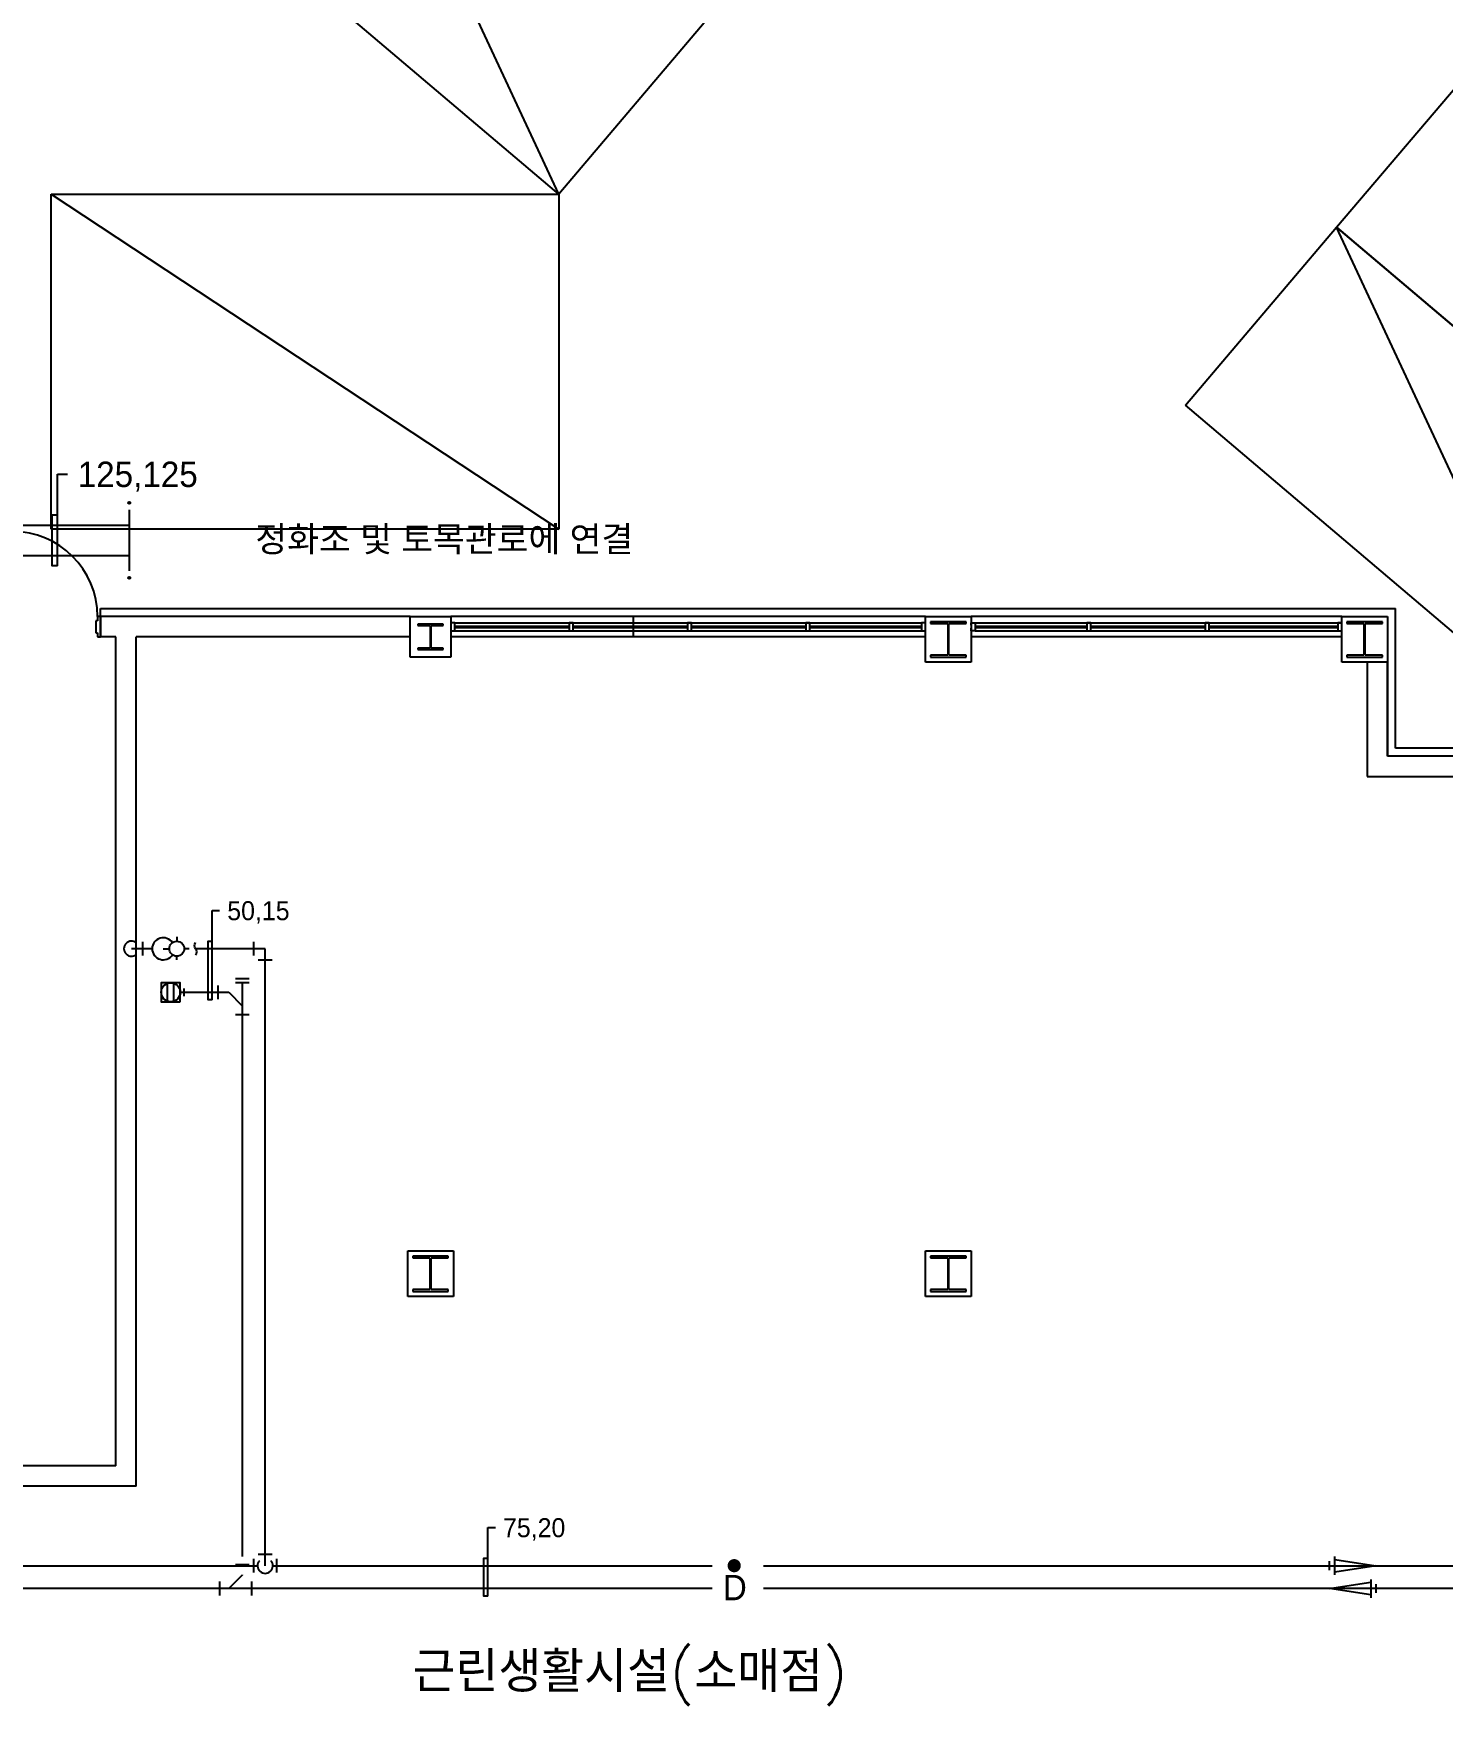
# Model space of a CAD drawing. Header units: millimetres. Extents: x 83956 to 461956, y 36707 to 125807.
# Drawn here: x 109484 to 123363, y 49972 to 66447 of the extents above; entities that cross this region are included whole.
import ezdxf

# ---------------------------------------------------------------- set-up
doc = ezdxf.new("R2010")
doc.units = ezdxf.units.MM
doc.header["$LTSCALE"] = 100
doc.header["$MEASUREMENT"] = 0
doc.layers.get('0').update_dxf_attribs({"linetype": 'CONTINUOUS'})
for name, color, linetype in [('ARCH', 9, 'CONTINUOUS'), ('COLD WATER SUPPLY', 3, 'CONTINUOUS'), ('PIPE', 3, 'CONTINUOUS'), ('Q', 7, 'CONTINUOUS'), ('SIMBOL', 7, 'CONTINUOUS')]:
    doc.layers.add(name, color=color, linetype=linetype)
doc.styles.add('GHS', font='romans.shx', dxfattribs={"bigfont": 'ghs.shx'})
doc.styles.add('gr', font='Gulim.ttf')

# ---------------------------------------------------------------- blocks, each defined once
blk = doc.blocks.new('jy_ex_60')
at = {"color": 2}
for p, q in [((-2.36, 0.84), (3.05, 0)), ((3.05, 0), (-2.36, -0.84))]:
    blk.add_line(p, q, dxfattribs=at)
for points in [[(-3.05, -0.58), (-3.05, 0.58)], [(-2.36, -1.2), (-2.36, 1.2)]]:
    blk.add_lwpolyline(points, dxfattribs=at)

msp = doc.modelspace()

# ---------------------------------------------------------------- linework, layer by layer
at = {"color": 1, "linetype": 'Continuous'}
msp.add_lwpolyline([(111081, 57369, 0.36205), (111081, 57429, -0.36205), (111081, 57489)], format="xyb", dxfattribs=at)
at = {"layer": 'ARCH'}
for p, q in [((114658, 64863), (112334, 69852)), ((114658, 64863), (110846, 68099)), ((116146, 66617), (114658, 64863)), ((122319, 64537), (123808, 66291)), ((109658, 64863), (114658, 64863)), ((109658, 61563), (109658, 64863)), ((109658, 64863), (114658, 61563)), ((114658, 64863), (114658, 61563)), ((120831, 62784), (122319, 64537)), ((126131, 61302), (122319, 64537)), ((122319, 64537), (126131, 61302)), ((124643, 59548), (122319, 64537)), ((124643, 59548), (120831, 62784)), ((114658, 61563), (109658, 61563)), ((110115, 60661), (110100, 60661)), ((110100, 60661), (110100, 60541)), ((110115, 60661), (110100, 60661)), ((110100, 60661), (110100, 60541)), ((110145, 60701), (110115, 60701)), ((110115, 60701), (110115, 60661)), ((110145, 60701), (110115, 60701)), ((110115, 60701), (110115, 60661)), ((113195, 60701), (110145, 60701)), ((110145, 60701), (110145, 60501)), ((110145, 60501), (110145, 60701)), ((110145, 60501), (110145, 60701)), ((113520, 60626), (113270, 60626)), ((113270, 60626), (113270, 60612)), ((113520, 60612), (113520, 60626)), ((118670, 60651), (118320, 60651)), ((118320, 60651), (118320, 60632)), ((118320, 60632), (118489, 60632)), ((118489, 60632), (118489, 60320)), ((118501, 60320), (118501, 60632)), ((118501, 60632), (118670, 60632)), ((118670, 60632), (118670, 60651)), ((122770, 60651), (122420, 60651)), ((122420, 60651), (122420, 60632)), ((122420, 60632), (122589, 60632)), ((122589, 60632), (122589, 60320)), ((122601, 60320), (122601, 60632)), ((122601, 60632), (122770, 60632)), ((122770, 60632), (122770, 60651)), ((110100, 60541), (110115, 60541)), ((110100, 60541), (110115, 60541)), ((110115, 60541), (110115, 60501)), ((110115, 60541), (110115, 60501)), ((110115, 60501), (110145, 60501)), ((110115, 60501), (110145, 60501)), ((110295, 60501), (110145, 60501)), ((110295, 52334), (110295, 60501)), ((110495, 52134), (110495, 60501)), ((113195, 60501), (110495, 60501)), ((113270, 60612), (113391, 60612)), ((113391, 60612), (113391, 60390)), ((113400, 60390), (113400, 60612)), ((113400, 60612), (113520, 60612)), ((113391, 60390), (113270, 60390)), ((113270, 60390), (113270, 60376)), ((113270, 60376), (113520, 60376)), ((113520, 60390), (113400, 60390)), ((113520, 60376), (113520, 60390)), ((118489, 60320), (118320, 60320)), ((118320, 60320), (118320, 60301)), ((118320, 60301), (118670, 60301)), ((118670, 60320), (118501, 60320)), ((118670, 60301), (118670, 60320)), ((122589, 60320), (122420, 60320)), ((122420, 60320), (122420, 60301)), ((122420, 60301), (122770, 60301)), ((122770, 60320), (122601, 60320)), ((122770, 60301), (122770, 60320)), ((113570, 54401), (113220, 54401)), ((113220, 54401), (113220, 54382)), ((113220, 54382), (113389, 54382)), ((113389, 54382), (113389, 54070)), ((113401, 54070), (113401, 54382)), ((113401, 54382), (113570, 54382)), ((113570, 54382), (113570, 54401)), ((118670, 54401), (118320, 54401)), ((118320, 54401), (118320, 54382)), ((118320, 54382), (118489, 54382)), ((118489, 54382), (118489, 54070)), ((118501, 54070), (118501, 54382)), ((118501, 54382), (118670, 54382)), ((118670, 54382), (118670, 54401)), ((113389, 54070), (113220, 54070)), ((113220, 54070), (113220, 54051)), ((113220, 54051), (113570, 54051)), ((113570, 54070), (113401, 54070)), ((113570, 54051), (113570, 54070)), ((118489, 54070), (118320, 54070)), ((118320, 54070), (118320, 54051)), ((118320, 54051), (118670, 54051)), ((118670, 54070), (118501, 54070)), ((118670, 54051), (118670, 54070)), ((110295, 52334), (107038, 52334)), ((110495, 52134), (107038, 52134))]:
    msp.add_line(p, q, dxfattribs=at)
at = {"layer": 'ARCH', "linetype": 'ByBlock', "ltscale": 2}
for p, q in [((110145, 60701), (110145, 60781)), ((110145, 60781), (122900, 60781)), ((118270, 60701), (113595, 60701)), ((113635, 60641), (113595, 60641)), ((113595, 60641), (113595, 60561)), ((113635, 60641), (118230, 60641)), ((113635, 60641), (118230, 60641)), ((113635, 60641), (118230, 60641)), ((113635, 60641), (118230, 60641)), ((113635, 60561), (113635, 60641)), ((114800, 60641), (114760, 60641)), ((114760, 60641), (114760, 60561)), ((114800, 60561), (114800, 60641)), ((115393, 60501), (115393, 60701)), ((115965, 60641), (115925, 60641)), ((115925, 60641), (115925, 60561)), ((115965, 60561), (115965, 60641)), ((117130, 60641), (117090, 60641)), ((117090, 60641), (117090, 60561)), ((117130, 60561), (117130, 60641)), ((118270, 60641), (118230, 60641)), ((118230, 60641), (118230, 60561)), ((118270, 60616), (118270, 60641)), ((122370, 60701), (118720, 60701)), ((118720, 60616), (118720, 60641)), ((118720, 60641), (118760, 60641)), ((118760, 60641), (122370, 60641)), ((118760, 60641), (122370, 60641)), ((118760, 60641), (122370, 60641)), ((118760, 60641), (122370, 60641)), ((118760, 60641), (118760, 60561)), ((119900, 60641), (119860, 60641)), ((119860, 60641), (119860, 60561)), ((119900, 60561), (119900, 60641)), ((121065, 60641), (121025, 60641)), ((121025, 60641), (121025, 60561)), ((121065, 60561), (121065, 60641)), ((122370, 60641), (122330, 60641)), ((122330, 60641), (122330, 60561)), ((122370, 60616), (122370, 60641)), ((122900, 59405), (122900, 60781)), ((113595, 60561), (113635, 60561)), ((118270, 60501), (113595, 60501)), ((113635, 60607), (114760, 60607)), ((113635, 60595), (114760, 60595)), ((113635, 60561), (118230, 60561)), ((113635, 60561), (118230, 60561)), ((113635, 60561), (118230, 60561)), ((113635, 60561), (118230, 60561)), ((114760, 60561), (114800, 60561)), ((114800, 60607), (115925, 60607)), ((114800, 60595), (115925, 60595)), ((115925, 60561), (115965, 60561)), ((115965, 60607), (117090, 60607)), ((115965, 60595), (117090, 60595)), ((117090, 60561), (117130, 60561)), ((117130, 60607), (118230, 60607)), ((117130, 60595), (118230, 60595)), ((118230, 60561), (118270, 60561)), ((118270, 60561), (118270, 60586)), ((118720, 60561), (118720, 60586)), ((118760, 60561), (118720, 60561)), ((122370, 60501), (118720, 60501)), ((118760, 60607), (119860, 60607)), ((118760, 60595), (119860, 60595)), ((118760, 60561), (122370, 60561)), ((118760, 60561), (122370, 60561)), ((118760, 60561), (122370, 60561)), ((118760, 60561), (122370, 60561)), ((119860, 60561), (119900, 60561)), ((119900, 60607), (121025, 60607)), ((119900, 60595), (121025, 60595)), ((121025, 60561), (121065, 60561)), ((121065, 60607), (122330, 60607)), ((121065, 60595), (122330, 60595)), ((122330, 60561), (122370, 60561)), ((122370, 60561), (122370, 60586)), ((122820, 60251), (122620, 60251)), ((122620, 60251), (122620, 59125)), ((122820, 60251), (122820, 59325)), ((122820, 59325), (122820, 60251)), ((123820, 59325), (122820, 59325)), ((128875, 59405), (122900, 59405)), ((122620, 59125), (122820, 59125)), ((122620, 59125), (123820, 59125))]:
    msp.add_line(p, q, dxfattribs=at)
at = {"layer": 'ARCH', "ltscale": 2}
for p, q in [((113195, 60301), (113195, 60701)), ((113195, 60701), (113595, 60701)), ((113595, 60701), (113595, 60301)), ((118270, 60701), (118720, 60701)), ((118270, 60251), (118270, 60701)), ((118720, 60701), (118720, 60251)), ((118720, 60651), (118720, 60651)), ((122370, 60701), (122820, 60701)), ((122370, 60251), (122370, 60701)), ((122370, 60651), (122370, 60651)), ((122820, 60701), (122820, 60251)), ((122820, 60651), (122820, 60651)), ((118270, 60551), (118270, 60551)), ((113595, 60301), (113195, 60301)), ((118720, 60451), (118720, 60451)), ((122370, 60451), (122370, 60451)), ((122820, 60451), (122820, 60451)), ((118720, 60251), (118270, 60251)), ((122820, 60251), (122370, 60251)), ((122570, 60251), (122570, 60251)), ((122770, 60251), (122770, 60251)), ((113170, 54451), (113620, 54451)), ((113170, 54001), (113170, 54451)), ((113620, 54451), (113620, 54001)), ((118270, 54451), (118720, 54451)), ((118270, 54001), (118270, 54451)), ((118720, 54451), (118720, 54001)), ((113620, 54001), (113170, 54001)), ((118720, 54001), (118270, 54001))]:
    msp.add_line(p, q, dxfattribs=at)
at = {"layer": 'ARCH'}
msp.add_arc((109275, 60701), 840, 360, 90, dxfattribs=at)
msp.add_arc((109275, 60701), 840, 360, 90, dxfattribs=at)
at = {"layer": 'COLD WATER SUPPLY', "color": 3}
msp.add_line((111766, 57429), (111081, 57429), dxfattribs=at)
at = {"layer": 'PIPE', "color": 1, "ltscale": 2}
for p, q in [((109720, 61203), (109720, 62103)), ((109720, 62103), (109820, 62103)), ((110428, 61753), (110428, 61153)), ((111243, 56925), (111243, 57804)), ((111243, 57804), (111318, 57804)), ((113959, 51050), (113959, 51725)), ((113959, 51725), (114034, 51725))]:
    msp.add_line(p, q, dxfattribs=at)
at = {"layer": 'PIPE', "color": 4, "ltscale": 2}
for p, q in [((108769, 61603), (110428, 61603)), ((108769, 61303), (110428, 61303)), ((111541, 57093), (111541, 51440)), ((110929, 57000), (111409, 57000)), ((111409, 57000), (111541, 56868)), ((111541, 51258), (111409, 51125)), ((111541, 51260), (111541, 51258)), ((116170, 51125), (101513, 51125)), ((126545, 51125), (116674, 51125))]:
    msp.add_line(p, q, dxfattribs=at)
at = {"layer": 'PIPE', "color": 2}
msp.add_line((110562, 57361), (110562, 57496), dxfattribs=at)
at = {"layer": 'PIPE', "color": 2, "ltscale": 2}
for p, q in [((111654, 57361), (111654, 57496)), ((111834, 57316), (111699, 57316)), ((110804, 56912), (110804, 57089)), ((110867, 56912), (110867, 57089)), ((110967, 56963), (110967, 57038)), ((111304, 56933), (111304, 57068)), ((111609, 57133), (111474, 57133)), ((111609, 57093), (111474, 57093)), ((111609, 56778), (111474, 56778)), ((111654, 51283), (111654, 51418)), ((111699, 51463), (111834, 51463)), ((111879, 51418), (111879, 51283)), ((111474, 51363), (111609, 51363)), ((111319, 51058), (111319, 51193)), ((111634, 51058), (111634, 51193))]:
    msp.add_line(p, q, dxfattribs=at)
at = {"layer": 'PIPE'}
msp.add_line((110654, 57429), (110450, 57429), dxfattribs=at)
at = {"layer": 'PIPE', "ltscale": 2}
for p, q in [((111766, 51350), (111766, 57429)), ((101799, 51350), (111691, 51350)), ((111841, 51350), (116170, 51350)), ((116674, 51350), (126560, 51350))]:
    msp.add_line(p, q, dxfattribs=at)
at = {"layer": 'PIPE', "color": 1, "ltscale": 2}
for points in [[(109720, 61203), (109670, 61203), (109670, 61703), (109720, 61703)], [(111243, 56925), (111206, 56925), (111206, 57504), (111243, 57504)], [(113959, 51050), (113921, 51050), (113921, 51425), (113959, 51425)]]:
    msp.add_lwpolyline(points, dxfattribs=at)
msp.add_lwpolyline([(110428, 61449, 0, 80, 0), (110668, 61449, 0, 0, 0), (111542, 61449, 0, 0, 0)], format="xyseb", dxfattribs=at)
at = {"layer": 'PIPE', "color": 2, "ltscale": 2}
msp.add_lwpolyline([(110929, 56906), (110929, 57094), (110742, 57094), (110742, 56906), (110929, 56906)], dxfattribs=at)
at = {"layer": 'PIPE', "color": 1, "ltscale": 2}
for centre in [(110428, 61823), (110428, 61083)]:
    msp.add_circle(centre, 10, dxfattribs=at)
at = {"layer": 'PIPE', "color": 2, "ltscale": 2}
msp.add_circle((110836, 57000), 93.8, dxfattribs=at)
at = {"layer": 'PIPE', "color": 2}
msp.add_arc((110450, 57429), 75, 49, 311, dxfattribs=at)
at = {"layer": 'PIPE', "color": 2, "ltscale": 2}
msp.add_arc((111766, 51350), 75, 139, 41, dxfattribs=at)
at = {"layer": 'Q', "color": 1}
for p, q in [((110896, 57546), (110896, 57502)), ((110762, 57429), (110823, 57429)), ((110896, 57320), (110896, 57356)), ((111019, 57429), (110969, 57429))]:
    msp.add_line(p, q, dxfattribs=at)
at = {"layer": 'Q', "color": 2}
msp.add_circle((110896, 57429), 73.2, dxfattribs=at)
msp.add_arc((110762, 57429), 109, 33.1985, 326.8015, dxfattribs=at)
at = {"layer": 'SIMBOL', "color": 2, "const_width": 65}
msp.add_lwpolyline([(116386, 51383, 1), (116386, 51318, 1)], format="xyb", close=True, dxfattribs=at)

# ---------------------------------------------------------------- block references
at = {"layer": 'PIPE', "ltscale": 2, "xscale": 75, "yscale": 75, "zscale": 75}
msp.add_blockref('jy_ex_60', (122478, 51350), dxfattribs=at)
at = {"layer": 'PIPE', "ltscale": 2, "xscale": 75, "yscale": 75, "zscale": 75, "rotation": 180}
msp.add_blockref('jy_ex_60', (122478, 51125), dxfattribs=at)

# ---------------------------------------------------------------- texts
at = {"layer": 'ARCH', "style": 'GHS'}
msp.add_text('근린생활시설(소매점)', height=399.41, dxfattribs=at).set_placement((113218, 50105))
at = {"layer": 'PIPE', "color": 2, "ltscale": 0.1, "style": 'gr'}
for s, p in [('125,125', (109920, 61978)), ('정화조 및 토목관로에 연결', (111669, 61340))]:
    msp.add_text(s, height=250, dxfattribs=at).set_placement(p)
at = {"layer": 'PIPE', "color": 2, "ltscale": 2, "style": 'gr'}
for s, p in [('50,15', (111393, 57710)), ('75,20', (114109, 51631))]:
    msp.add_text(s, height=187.5, dxfattribs=at).set_placement(p)
at = {"layer": 'SIMBOL', "color": 2, "style": 'gr'}
msp.add_text('D', height=250, dxfattribs=at).set_placement((116274, 51010))

doc.saveas('drawing.dxf')
